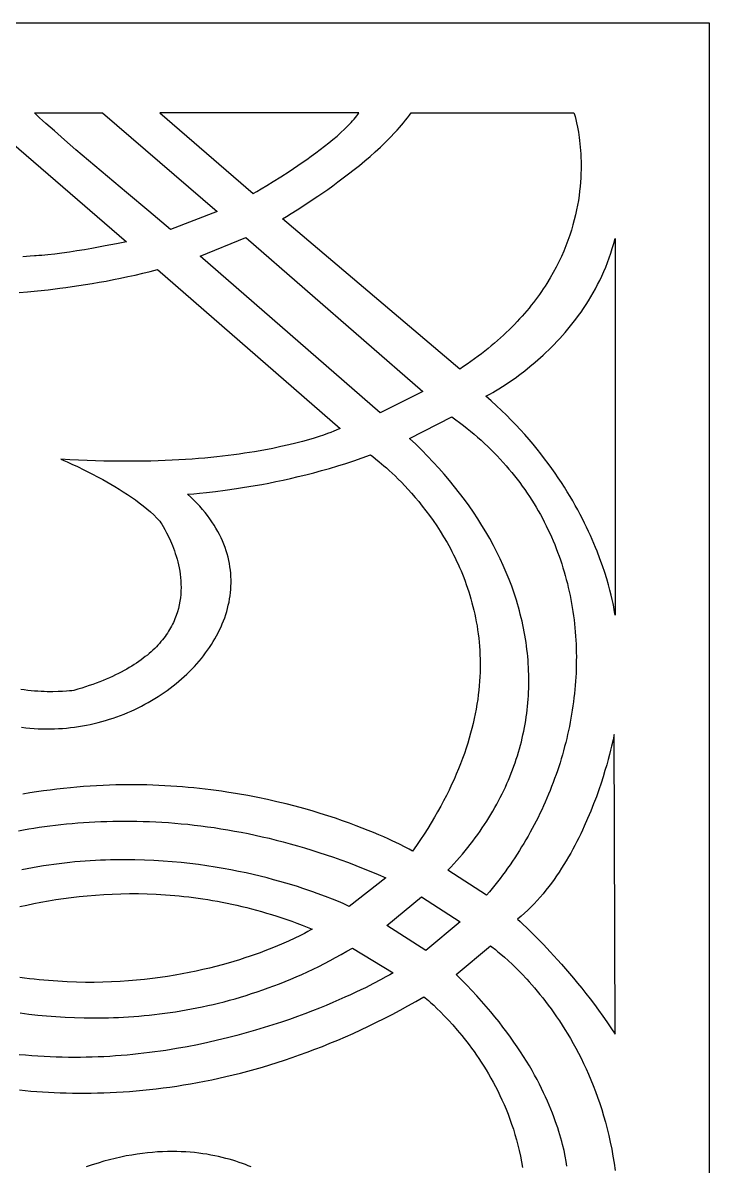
# Model space of a CAD drawing. Extents: x -4425 to -873, y -1243 to 1744.
# Drawn here: x -1110.9 to -882, y 875.3 to 1256.7 of the extents above; entities that cross this region are included whole.
import ezdxf

# ---------------------------------------------------------------- set-up
doc = ezdxf.new("R2010")
doc.units = 0
doc.layers.add('LAYER_1', color=7, linetype='CONTINUOUS')

msp = doc.modelspace()

# ---------------------------------------------------------------- linework, layer by layer
at = {"layer": 'LAYER_1'}
for points in [[(-1281.97, 1256.69), (-881.97, 1256.69), (-881.97, -1243.31), (-1281.97, -1243.31)], [(-1106.9, 1226.69), (-1084.4, 1226.69), (-1046.13, 1193.79), (-1061.69, 1187.79), (-1068.95, 1193.87), (-1076.36, 1200.1), (-1084.82, 1207.24), (-1093.21, 1214.38), (-1097.03, 1217.67), (-1100.42, 1220.62), (-1103.25, 1223.1), (-1104.4, 1224.14), (-1105.36, 1225.02), (-1106.1, 1225.73), (-1106.62, 1226.26), (-1106.79, 1226.45), (-1106.89, 1226.58), (-1106.93, 1226.67), (-1106.92, 1226.69)], [(-999.16, 1226.17), (-998.8, 1226.69), (-1065.23, 1226.69), (-1034.04, 1199.76), (-1032.83, 1200.46), (-1031.42, 1201.29), (-1029.58, 1202.41), (-1027.37, 1203.77), (-1024.86, 1205.35), (-1022.12, 1207.13), (-1019.22, 1209.06), (-1017.74, 1210.08), (-1016.24, 1211.13), (-1014.74, 1212.2), (-1013.24, 1213.29), (-1011.75, 1214.4), (-1010.29, 1215.53), (-1008.85, 1216.66), (-1007.46, 1217.8), (-1006.12, 1218.94), (-1004.83, 1220.09), (-1003.61, 1221.22), (-1002.46, 1222.35), (-1001.4, 1223.46), (-1000.9, 1224.02), (-1000.43, 1224.56), (-999.98, 1225.1), (-999.56, 1225.64)], [(-981.96, 1225.86), (-981.36, 1226.69), (-927.07, 1226.69), (-926.9, 1226.13), (-926.7, 1225.44), (-926.46, 1224.5), (-926.19, 1223.31), (-925.9, 1221.9), (-925.6, 1220.26), (-925.33, 1218.41), (-925.2, 1217.41), (-925.08, 1216.37), (-924.98, 1215.27), (-924.89, 1214.13), (-924.81, 1212.95), (-924.75, 1211.73), (-924.71, 1210.46), (-924.7, 1209.16), (-924.7, 1207.82), (-924.74, 1206.44), (-924.8, 1205.02), (-924.89, 1203.58), (-925.02, 1202.1), (-925.17, 1200.59), (-925.37, 1199.05), (-925.6, 1197.48), (-925.87, 1195.88), (-926.19, 1194.26), (-926.54, 1192.62), (-926.95, 1190.96), (-927.4, 1189.27), (-927.9, 1187.56), (-928.46, 1185.84), (-929.07, 1184.1), (-929.73, 1182.35), (-930.45, 1180.58), (-931.24, 1178.8), (-932.08, 1177.01), (-932.99, 1175.21), (-933.97, 1173.4), (-935.01, 1171.58), (-936.13, 1169.76), (-936.71, 1168.85), (-937.31, 1167.94), (-937.93, 1167.03), (-938.57, 1166.12), (-939.23, 1165.2), (-939.91, 1164.29), (-940.61, 1163.38), (-941.33, 1162.46), (-942.06, 1161.55), (-942.82, 1160.64), (-943.6, 1159.73), (-944.4, 1158.82), (-945.22, 1157.91), (-946.06, 1157.01), (-946.93, 1156.1), (-947.81, 1155.2), (-948.72, 1154.3), (-949.65, 1153.4), (-950.6, 1152.5), (-951.58, 1151.61), (-952.58, 1150.72), (-953.6, 1149.83), (-954.64, 1148.94), (-955.71, 1148.06), (-956.8, 1147.18), (-957.92, 1146.31), (-959.06, 1145.44), (-960.23, 1144.57), (-961.42, 1143.71), (-962.64, 1142.85), (-963.88, 1141.99), (-965.15, 1141.14), (-1024.31, 1191.33), (-1022.98, 1192.12), (-1021.42, 1193.08), (-1019.36, 1194.37), (-1016.87, 1195.96), (-1014.02, 1197.85), (-1012.48, 1198.89), (-1010.88, 1199.99), (-1009.23, 1201.15), (-1007.53, 1202.37), (-1005.79, 1203.64), (-1004.03, 1204.95), (-1002.25, 1206.31), (-1000.45, 1207.72), (-998.66, 1209.16), (-996.87, 1210.64), (-995.1, 1212.15), (-993.35, 1213.69), (-991.64, 1215.26), (-989.97, 1216.85), (-988.35, 1218.46), (-986.8, 1220.09), (-986.05, 1220.91), (-985.31, 1221.73), (-984.6, 1222.55), (-983.9, 1223.38), (-983.23, 1224.2), (-982.58, 1225.03)], [(-991.73, 1126.6), (-1051.77, 1178.87), (-1036.51, 1185.11), (-977.44, 1133.66)], [(-913.8, 1183.11), (-913.36, 1184.77), (-913.36, 1059.13), (-913.42, 1059.58), (-913.62, 1060.88), (-913.79, 1061.83), (-914.02, 1062.97), (-914.3, 1064.29), (-914.65, 1065.78), (-915.06, 1067.44), (-915.55, 1069.25), (-916.12, 1071.22), (-916.78, 1073.32), (-917.53, 1075.55), (-918.38, 1077.91), (-919.32, 1080.38), (-919.84, 1081.66), (-920.38, 1082.96), (-920.95, 1084.29), (-921.55, 1085.64), (-922.18, 1087.01), (-922.84, 1088.41), (-923.53, 1089.82), (-924.25, 1091.26), (-925.01, 1092.71), (-925.79, 1094.19), (-926.61, 1095.68), (-927.47, 1097.18), (-928.36, 1098.7), (-929.29, 1100.23), (-930.25, 1101.78), (-931.25, 1103.33), (-932.29, 1104.9), (-933.37, 1106.48), (-934.49, 1108.06), (-935.65, 1109.65), (-936.84, 1111.25), (-938.08, 1112.86), (-939.36, 1114.47), (-940.69, 1116.08), (-942.05, 1117.69), (-943.47, 1119.31), (-944.92, 1120.92), (-946.42, 1122.54), (-947.97, 1124.15), (-949.57, 1125.76), (-951.21, 1127.37), (-952.9, 1128.97), (-954.64, 1130.57), (-956.43, 1132.15), (-956.04, 1132.35), (-954.94, 1132.95), (-954.15, 1133.39), (-953.22, 1133.94), (-952.15, 1134.59), (-950.95, 1135.34), (-949.65, 1136.19), (-948.24, 1137.15), (-946.73, 1138.2), (-945.15, 1139.36), (-943.5, 1140.63), (-941.79, 1141.99), (-940.03, 1143.46), (-938.24, 1145.04), (-937.33, 1145.87), (-936.42, 1146.72), (-935.5, 1147.6), (-934.58, 1148.5), (-933.66, 1149.44), (-932.74, 1150.4), (-931.82, 1151.38), (-930.91, 1152.39), (-930, 1153.43), (-929.09, 1154.5), (-928.19, 1155.59), (-927.3, 1156.71), (-926.42, 1157.85), (-925.55, 1159.02), (-924.7, 1160.22), (-923.85, 1161.45), (-923.03, 1162.7), (-922.21, 1163.98), (-921.42, 1165.29), (-920.65, 1166.62), (-919.89, 1167.99), (-919.16, 1169.37), (-918.45, 1170.79), (-917.77, 1172.23), (-917.11, 1173.71), (-916.48, 1175.2), (-915.88, 1176.73), (-915.31, 1178.28), (-914.77, 1179.86), (-914.27, 1181.47)], [(-979.86, 1116.08), (-981.91, 1118.01), (-967.78, 1125.2), (-966.49, 1124.27), (-965.22, 1123.33), (-963.97, 1122.38), (-962.75, 1121.41), (-961.54, 1120.44), (-960.36, 1119.45), (-959.2, 1118.45), (-958.06, 1117.43), (-956.94, 1116.41), (-955.84, 1115.38), (-954.77, 1114.33), (-953.71, 1113.27), (-952.68, 1112.21), (-951.67, 1111.13), (-950.68, 1110.04), (-949.71, 1108.95), (-948.76, 1107.84), (-947.83, 1106.72), (-946.92, 1105.6), (-946.03, 1104.46), (-945.17, 1103.32), (-944.32, 1102.16), (-943.49, 1101), (-942.69, 1099.83), (-941.9, 1098.65), (-941.14, 1097.46), (-940.39, 1096.27), (-939.67, 1095.06), (-938.96, 1093.85), (-938.28, 1092.63), (-937.61, 1091.41), (-936.97, 1090.17), (-936.34, 1088.93), (-935.73, 1087.69), (-935.15, 1086.43), (-934.58, 1085.17), (-934.03, 1083.91), (-933.5, 1082.64), (-933, 1081.36), (-932.51, 1080.07), (-932.04, 1078.78), (-931.58, 1077.49), (-931.15, 1076.19), (-930.74, 1074.88), (-930.34, 1073.57), (-929.97, 1072.26), (-929.61, 1070.94), (-929.27, 1069.62), (-928.95, 1068.29), (-928.65, 1066.96), (-928.36, 1065.62), (-928.1, 1064.29), (-927.85, 1062.94), (-927.62, 1061.6), (-927.41, 1060.25), (-927.22, 1058.9), (-927.05, 1057.54), (-926.89, 1056.19), (-926.75, 1054.83), (-926.63, 1053.47), (-926.53, 1052.11), (-926.44, 1050.74), (-926.37, 1049.38), (-926.32, 1048.01), (-926.29, 1046.64), (-926.27, 1045.27), (-926.28, 1043.9), (-926.29, 1042.53), (-926.33, 1041.15), (-926.38, 1039.78), (-926.45, 1038.41), (-926.54, 1037.04), (-926.64, 1035.66), (-926.76, 1034.29), (-926.9, 1032.92), (-927.06, 1031.55), (-927.23, 1030.18), (-927.41, 1028.81), (-927.62, 1027.44), (-927.84, 1026.07), (-928.07, 1024.71), (-928.32, 1023.35), (-928.59, 1021.99), (-928.88, 1020.63), (-929.18, 1019.27), (-929.49, 1017.92), (-929.83, 1016.56), (-930.17, 1015.22), (-930.54, 1013.87), (-930.92, 1012.53), (-931.31, 1011.19), (-931.72, 1009.85), (-932.15, 1008.52), (-932.59, 1007.19), (-933.05, 1005.87), (-933.52, 1004.55), (-934, 1003.24), (-934.51, 1001.93), (-935.02, 1000.62), (-935.55, 999.32), (-936.1, 998.02), (-936.66, 996.73), (-937.24, 995.45), (-937.83, 994.17), (-938.43, 992.9), (-939.05, 991.63), (-939.69, 990.37), (-940.34, 989.12), (-941, 987.87), (-941.68, 986.63), (-942.37, 985.39), (-943.07, 984.17), (-943.79, 982.95), (-944.53, 981.74), (-945.27, 980.53), (-946.03, 979.34), (-946.81, 978.15), (-947.6, 976.97), (-948.4, 975.8), (-949.21, 974.63), (-950.04, 973.48), (-950.89, 972.33), (-951.74, 971.2), (-952.61, 970.07), (-953.49, 968.95), (-954.39, 967.84), (-955.29, 966.75), (-956.22, 965.66), (-969.09, 973.98), (-968.1, 975.05), (-967.12, 976.11), (-966.16, 977.19), (-965.22, 978.26), (-964.3, 979.34), (-963.4, 980.43), (-962.52, 981.52), (-961.66, 982.61), (-960.82, 983.71), (-960, 984.81), (-959.19, 985.91), (-958.41, 987.02), (-957.65, 988.13), (-956.9, 989.25), (-956.18, 990.36), (-955.47, 991.49), (-954.78, 992.61), (-954.12, 993.74), (-953.47, 994.87), (-952.84, 996.01), (-952.22, 997.14), (-951.63, 998.28), (-951.06, 999.43), (-950.5, 1000.57), (-949.96, 1001.72), (-949.44, 1002.87), (-948.94, 1004.03), (-948.46, 1005.18), (-947.99, 1006.34), (-947.55, 1007.5), (-947.12, 1008.66), (-946.71, 1009.83), (-946.32, 1010.99), (-945.94, 1012.16), (-945.59, 1013.33), (-945.25, 1014.5), (-944.93, 1015.67), (-944.62, 1016.85), (-944.34, 1018.03), (-944.07, 1019.2), (-943.82, 1020.38), (-943.59, 1021.56), (-943.37, 1022.74), (-943.17, 1023.92), (-942.99, 1025.11), (-942.83, 1026.29), (-942.68, 1027.47), (-942.55, 1028.66), (-942.44, 1029.84), (-942.34, 1031.03), (-942.26, 1032.21), (-942.2, 1033.4), (-942.16, 1034.59), (-942.13, 1035.77), (-942.11, 1036.96), (-942.12, 1038.15), (-942.14, 1039.33), (-942.18, 1040.52), (-942.23, 1041.71), (-942.3, 1042.89), (-942.39, 1044.08), (-942.49, 1045.26), (-942.61, 1046.45), (-942.74, 1047.63), (-942.89, 1048.81), (-943.06, 1049.99), (-943.24, 1051.18), (-943.44, 1052.36), (-943.65, 1053.53), (-943.88, 1054.71), (-944.13, 1055.89), (-944.39, 1057.06), (-944.67, 1058.24), (-944.96, 1059.41), (-945.27, 1060.58), (-945.59, 1061.75), (-945.93, 1062.91), (-946.28, 1064.08), (-947.03, 1066.4), (-947.84, 1068.71), (-948.71, 1071.02), (-949.64, 1073.31), (-950.63, 1075.6), (-951.68, 1077.87), (-952.78, 1080.13), (-953.94, 1082.38), (-955.16, 1084.62), (-956.43, 1086.84), (-957.76, 1089.04), (-959.14, 1091.23), (-960.58, 1093.41), (-962.07, 1095.57), (-963.62, 1097.71), (-965.22, 1099.83), (-966.87, 1101.93), (-968.57, 1104.02), (-970.33, 1106.08), (-972.14, 1108.13), (-973.99, 1110.15), (-975.9, 1112.15), (-977.86, 1114.12)], [(-913.36, 919.3), (-913.65, 1019.32), (-913.74, 1018.85), (-914.02, 1017.51), (-914.51, 1015.38), (-914.83, 1014.04), (-915.21, 1012.55), (-915.65, 1010.91), (-916.15, 1009.12), (-916.71, 1007.21), (-917.33, 1005.18), (-918.02, 1003.05), (-918.78, 1000.82), (-919.6, 998.51), (-920.5, 996.13), (-921.46, 993.69), (-922.51, 991.2), (-923.62, 988.67), (-924.21, 987.4), (-924.82, 986.12), (-925.45, 984.84), (-926.09, 983.55), (-926.76, 982.27), (-927.45, 980.98), (-928.16, 979.7), (-928.89, 978.42), (-929.64, 977.15), (-930.41, 975.88), (-931.2, 974.63), (-932.02, 973.38), (-932.86, 972.14), (-933.72, 970.91), (-934.6, 969.7), (-935.5, 968.5), (-936.43, 967.32), (-937.38, 966.15), (-938.36, 965.01), (-939.36, 963.89), (-940.38, 962.78), (-941.42, 961.71), (-942.5, 960.65), (-943.59, 959.63), (-944.71, 958.63), (-945.85, 957.66), (-945.04, 956.91), (-944.08, 956.01), (-942.79, 954.77), (-941.2, 953.2), (-939.34, 951.34), (-937.25, 949.18), (-934.96, 946.75), (-932.51, 944.06), (-931.23, 942.62), (-929.92, 941.13), (-928.58, 939.58), (-927.23, 937.97), (-925.85, 936.31), (-924.46, 934.6), (-923.07, 932.84), (-921.66, 931.03), (-920.26, 929.17), (-918.86, 927.28), (-917.46, 925.34), (-916.08, 923.36), (-914.71, 921.35)], [(-989.52, 955.54), (-977.89, 965.06), (-965.07, 956.73), (-976.5, 947.22)]]:
    msp.add_lwpolyline(points, close=True, dxfattribs=at)
for points in [[(-1126.31, 1226.69), (-1076.32, 1183.63), (-1079.73, 1182.95), (-1083.43, 1182.25), (-1087.93, 1181.43), (-1090.37, 1181.01), (-1092.88, 1180.6), (-1095.39, 1180.21), (-1097.88, 1179.86), (-1100.28, 1179.55), (-1102.55, 1179.29), (-1104.64, 1179.11), (-1105.61, 1179.04), (-1106.51, 1179), (-1107.03, 1178.97), (-1108.54, 1178.88), (-1110.97, 1178.67)], [(-1112.18, 1166.68), (-1109.33, 1166.94), (-1106.1, 1167.26), (-1102.51, 1167.66), (-1098.61, 1168.14), (-1096.56, 1168.41), (-1094.45, 1168.71), (-1092.28, 1169.03), (-1090.05, 1169.38), (-1087.78, 1169.75), (-1085.46, 1170.15), (-1083.11, 1170.57), (-1080.73, 1171.03), (-1078.31, 1171.51), (-1075.87, 1172.02), (-1073.42, 1172.57), (-1070.95, 1173.14), (-1068.48, 1173.75), (-1066, 1174.4), (-1005.05, 1121.36), (-1005.39, 1121.2), (-1006.42, 1120.76), (-1007.2, 1120.44), (-1008.15, 1120.07), (-1009.28, 1119.65), (-1010.58, 1119.19), (-1012.07, 1118.7), (-1013.74, 1118.17), (-1015.58, 1117.62), (-1017.61, 1117.05), (-1019.83, 1116.47), (-1022.23, 1115.89), (-1024.81, 1115.3), (-1027.58, 1114.72), (-1030.54, 1114.16), (-1033.69, 1113.61), (-1037.03, 1113.08), (-1038.77, 1112.83), (-1040.56, 1112.58), (-1042.4, 1112.35), (-1044.29, 1112.12), (-1046.22, 1111.91), (-1048.2, 1111.71), (-1050.24, 1111.51), (-1052.32, 1111.34), (-1054.45, 1111.17), (-1056.63, 1111.02), (-1058.85, 1110.88), (-1061.13, 1110.76), (-1063.46, 1110.66), (-1065.84, 1110.57), (-1068.26, 1110.5), (-1070.74, 1110.45), (-1073.27, 1110.42), (-1075.85, 1110.41), (-1078.48, 1110.42), (-1081.15, 1110.45), (-1083.88, 1110.51), (-1086.67, 1110.58), (-1089.5, 1110.69), (-1092.38, 1110.81), (-1095.31, 1110.96), (-1098.3, 1111.14), (-1097.3, 1110.72), (-1096.13, 1110.21), (-1094.58, 1109.51), (-1092.7, 1108.63), (-1090.54, 1107.59), (-1088.16, 1106.39), (-1085.61, 1105.05), (-1084.29, 1104.33), (-1082.94, 1103.58), (-1081.57, 1102.8), (-1080.2, 1101.98), (-1078.82, 1101.14), (-1077.44, 1100.27), (-1076.07, 1099.38), (-1074.72, 1098.46), (-1073.39, 1097.52), (-1072.08, 1096.56), (-1070.81, 1095.57), (-1069.58, 1094.57), (-1068.4, 1093.55), (-1067.28, 1092.51), (-1066.21, 1091.46), (-1065.7, 1090.93), (-1065.21, 1090.4), (-1064.91, 1089.94), (-1064.56, 1089.39), (-1064.1, 1088.64), (-1063.57, 1087.7), (-1062.97, 1086.59), (-1062.33, 1085.31), (-1061.67, 1083.88), (-1061.34, 1083.11), (-1061.01, 1082.3), (-1060.69, 1081.46), (-1060.37, 1080.6), (-1060.07, 1079.7), (-1059.77, 1078.77), (-1059.5, 1077.82), (-1059.24, 1076.85), (-1059.01, 1075.85), (-1058.79, 1074.82), (-1058.61, 1073.78), (-1058.45, 1072.72), (-1058.32, 1071.64), (-1058.23, 1070.54), (-1058.17, 1069.43), (-1058.16, 1068.3), (-1058.18, 1067.17), (-1058.25, 1066.02), (-1058.37, 1064.86), (-1058.53, 1063.7), (-1058.75, 1062.53), (-1059.03, 1061.35), (-1059.36, 1060.18), (-1059.75, 1059), (-1059.97, 1058.41), (-1060.2, 1057.82), (-1060.45, 1057.23), (-1060.72, 1056.64), (-1061, 1056.05), (-1061.31, 1055.46), (-1061.62, 1054.87), (-1061.96, 1054.29), (-1062.32, 1053.71), (-1062.69, 1053.12), (-1063.09, 1052.54), (-1063.5, 1051.96), (-1063.93, 1051.39), (-1064.38, 1050.81), (-1064.85, 1050.24), (-1065.35, 1049.67), (-1065.86, 1049.11), (-1066.39, 1048.54), (-1066.95, 1047.98), (-1067.53, 1047.43), (-1068.13, 1046.87), (-1068.75, 1046.32), (-1069.4, 1045.78), (-1070.07, 1045.24), (-1070.76, 1044.7), (-1071.47, 1044.17), (-1072.21, 1043.64), (-1072.98, 1043.12), (-1073.77, 1042.6), (-1074.58, 1042.09), (-1075.42, 1041.58), (-1076.29, 1041.08), (-1077.18, 1040.58), (-1078.1, 1040.09), (-1079.04, 1039.61), (-1080.02, 1039.13), (-1081.01, 1038.66), (-1082.04, 1038.2), (-1083.1, 1037.74), (-1084.18, 1037.29), (-1085.29, 1036.85), (-1086.43, 1036.41), (-1087.6, 1035.99), (-1088.8, 1035.57), (-1090.03, 1035.15), (-1091.29, 1034.75), (-1092.59, 1034.35), (-1093.91, 1033.97), (-1094.56, 1033.89), (-1095.34, 1033.81), (-1096.39, 1033.72), (-1097.69, 1033.63), (-1099.2, 1033.56), (-1100.92, 1033.53), (-1102.81, 1033.54), (-1103.82, 1033.57), (-1104.86, 1033.61), (-1105.93, 1033.67), (-1107.03, 1033.75), (-1108.16, 1033.86), (-1109.31, 1033.98), (-1110.47, 1034.14), (-1111.66, 1034.32)], [(-1111.33, 1021.7), (-1109.95, 1021.53), (-1108.57, 1021.39), (-1107.19, 1021.28), (-1105.82, 1021.2), (-1104.45, 1021.15), (-1103.09, 1021.12), (-1101.73, 1021.13), (-1100.37, 1021.16), (-1099.02, 1021.22), (-1097.67, 1021.31), (-1096.33, 1021.42), (-1094.99, 1021.56), (-1093.66, 1021.73), (-1092.34, 1021.92), (-1091.02, 1022.14), (-1089.72, 1022.38), (-1088.42, 1022.65), (-1087.13, 1022.94), (-1085.84, 1023.26), (-1084.57, 1023.6), (-1083.31, 1023.96), (-1082.06, 1024.34), (-1080.82, 1024.75), (-1079.58, 1025.18), (-1078.37, 1025.63), (-1077.16, 1026.1), (-1075.96, 1026.59), (-1074.78, 1027.1), (-1073.61, 1027.64), (-1072.46, 1028.19), (-1071.32, 1028.76), (-1070.19, 1029.36), (-1069.08, 1029.97), (-1067.99, 1030.59), (-1066.91, 1031.24), (-1065.84, 1031.91), (-1064.8, 1032.59), (-1063.77, 1033.29), (-1062.75, 1034), (-1061.76, 1034.73), (-1060.78, 1035.48), (-1059.82, 1036.24), (-1058.89, 1037.02), (-1057.97, 1037.81), (-1057.07, 1038.62), (-1056.19, 1039.44), (-1055.33, 1040.27), (-1054.5, 1041.12), (-1053.69, 1041.98), (-1052.89, 1042.85), (-1052.12, 1043.74), (-1051.38, 1044.63), (-1050.66, 1045.54), (-1049.96, 1046.46), (-1049.28, 1047.39), (-1048.63, 1048.33), (-1048.01, 1049.28), (-1047.41, 1050.24), (-1046.84, 1051.21), (-1046.29, 1052.19), (-1045.77, 1053.17), (-1045.28, 1054.17), (-1044.82, 1055.17), (-1044.38, 1056.18), (-1043.97, 1057.2), (-1043.59, 1058.22), (-1043.24, 1059.25), (-1042.93, 1060.28), (-1042.64, 1061.33), (-1042.38, 1062.37), (-1042.15, 1063.42), (-1041.96, 1064.48), (-1041.79, 1065.54), (-1041.66, 1066.6), (-1041.56, 1067.67), (-1041.5, 1068.74), (-1041.47, 1069.81), (-1041.47, 1070.89), (-1041.51, 1071.96), (-1041.58, 1073.04), (-1041.69, 1074.12), (-1041.83, 1075.2), (-1042.01, 1076.28), (-1042.23, 1077.36), (-1042.48, 1078.44), (-1042.77, 1079.52), (-1043.1, 1080.6), (-1043.47, 1081.68), (-1043.87, 1082.76), (-1044.32, 1083.83), (-1044.8, 1084.9), (-1045.33, 1085.97), (-1045.9, 1087.03), (-1046.5, 1088.1), (-1047.15, 1089.15), (-1047.84, 1090.21), (-1048.57, 1091.26), (-1049.35, 1092.3), (-1050.16, 1093.34), (-1051.03, 1094.37), (-1051.93, 1095.4), (-1052.88, 1096.42), (-1053.87, 1097.43), (-1054.91, 1098.44), (-1056, 1099.43), (-1053.92, 1099.6), (-1052.02, 1099.77), (-1049.61, 1100.02), (-1046.71, 1100.35), (-1043.38, 1100.78), (-1039.66, 1101.31), (-1037.66, 1101.62), (-1035.57, 1101.96), (-1033.41, 1102.33), (-1031.17, 1102.73), (-1028.87, 1103.17), (-1026.5, 1103.64), (-1024.08, 1104.15), (-1021.6, 1104.7), (-1019.07, 1105.29), (-1016.5, 1105.92), (-1013.89, 1106.59), (-1011.25, 1107.3), (-1008.58, 1108.06), (-1005.89, 1108.86), (-1003.18, 1109.72), (-1000.46, 1110.62), (-997.73, 1111.57), (-995, 1112.57), (-994.2, 1111.98), (-993.27, 1111.25), (-992.02, 1110.24), (-990.49, 1108.95), (-989.64, 1108.2), (-988.73, 1107.38), (-987.77, 1106.49), (-986.77, 1105.53), (-985.72, 1104.51), (-984.64, 1103.42), (-983.53, 1102.26), (-982.39, 1101.03), (-981.23, 1099.74), (-980.05, 1098.38), (-978.86, 1096.96), (-977.66, 1095.48), (-976.46, 1093.92), (-975.25, 1092.31), (-974.06, 1090.63), (-972.87, 1088.89), (-971.7, 1087.09), (-970.54, 1085.22), (-969.41, 1083.29), (-968.31, 1081.31), (-967.77, 1080.29), (-967.25, 1079.26), (-966.73, 1078.21), (-966.22, 1077.15), (-965.72, 1076.07), (-965.23, 1074.98), (-964.75, 1073.87), (-964.29, 1072.75), (-963.84, 1071.61), (-963.4, 1070.46), (-962.98, 1069.29), (-962.57, 1068.11), (-962.17, 1066.92), (-961.8, 1065.71), (-961.43, 1064.48), (-961.09, 1063.24), (-960.76, 1061.99), (-960.46, 1060.72), (-960.17, 1059.44), (-959.89, 1058.15), (-959.64, 1056.84), (-959.41, 1055.51), (-959.2, 1054.18), (-959.02, 1052.82), (-958.85, 1051.46), (-958.71, 1050.08), (-958.59, 1048.69), (-958.49, 1047.28), (-958.42, 1045.86), (-958.38, 1044.42), (-958.36, 1042.98), (-958.36, 1041.52), (-958.4, 1040.04), (-958.46, 1038.55), (-958.55, 1037.05), (-958.66, 1035.54), (-958.81, 1034.01), (-958.98, 1032.47), (-959.19, 1030.91), (-959.43, 1029.34), (-959.69, 1027.76), (-960, 1026.17), (-960.33, 1024.56), (-960.69, 1022.94), (-961.09, 1021.31), (-961.53, 1019.67), (-962, 1018.01), (-962.5, 1016.34), (-963.04, 1014.66), (-963.62, 1012.96), (-964.23, 1011.25), (-964.89, 1009.53), (-965.58, 1007.8), (-966.31, 1006.06), (-967.08, 1004.3), (-967.89, 1002.53), (-968.74, 1000.75), (-969.63, 998.95), (-970.56, 997.15), (-971.53, 995.33), (-972.55, 993.5), (-973.62, 991.66), (-974.72, 989.81), (-975.87, 987.94), (-977.07, 986.06), (-978.31, 984.18), (-979.6, 982.28), (-980.94, 980.36), (-982.04, 980.97), (-983.41, 981.69), (-985.29, 982.63), (-987.67, 983.78), (-989.05, 984.41), (-990.55, 985.08), (-992.16, 985.79), (-993.9, 986.52), (-995.74, 987.28), (-997.7, 988.06), (-999.77, 988.85), (-1001.95, 989.66), (-1004.24, 990.48), (-1006.63, 991.3), (-1009.13, 992.13), (-1011.72, 992.95), (-1014.42, 993.76), (-1017.21, 994.56), (-1020.1, 995.35), (-1023.08, 996.11), (-1026.16, 996.85), (-1029.33, 997.57), (-1032.58, 998.25), (-1035.92, 998.89), (-1039.34, 999.5), (-1042.85, 1000.06), (-1044.63, 1000.32), (-1046.44, 1000.58), (-1048.26, 1000.81), (-1050.1, 1001.04), (-1051.97, 1001.25), (-1053.85, 1001.44), (-1055.75, 1001.62), (-1057.66, 1001.79), (-1059.6, 1001.94), (-1061.56, 1002.07), (-1063.53, 1002.18), (-1065.52, 1002.28), (-1067.53, 1002.36), (-1069.55, 1002.42), (-1071.59, 1002.46), (-1073.65, 1002.48), (-1075.72, 1002.49), (-1077.81, 1002.47), (-1079.92, 1002.43), (-1082.04, 1002.37), (-1084.18, 1002.28), (-1086.33, 1002.18), (-1088.5, 1002.05), (-1090.68, 1001.89), (-1092.88, 1001.72), (-1095.09, 1001.51), (-1097.32, 1001.29), (-1099.56, 1001.03), (-1101.81, 1000.75), (-1104.07, 1000.45), (-1106.35, 1000.11), (-1108.64, 999.75), (-1110.95, 999.36)], [(-1112.41, 987.16), (-1110.7, 987.46), (-1108.97, 987.75), (-1107.23, 988.03), (-1105.47, 988.3), (-1103.69, 988.55), (-1101.89, 988.79), (-1100.07, 989.01), (-1098.24, 989.22), (-1096.39, 989.41), (-1094.52, 989.59), (-1092.63, 989.75), (-1090.73, 989.89), (-1088.81, 990.02), (-1086.87, 990.12), (-1084.92, 990.21), (-1082.95, 990.29), (-1080.96, 990.34), (-1078.96, 990.37), (-1076.94, 990.38), (-1074.91, 990.37), (-1072.86, 990.34), (-1070.8, 990.29), (-1068.71, 990.22), (-1066.62, 990.13), (-1064.51, 990.01), (-1062.38, 989.87), (-1060.24, 989.7), (-1058.09, 989.51), (-1055.92, 989.3), (-1053.73, 989.06), (-1051.53, 988.79), (-1049.32, 988.5), (-1047.09, 988.19), (-1044.85, 987.84), (-1042.6, 987.47), (-1040.33, 987.07), (-1038.05, 986.64), (-1035.76, 986.19), (-1033.45, 985.7), (-1031.13, 985.18), (-1028.8, 984.64), (-1026.45, 984.06), (-1024.1, 983.45), (-1021.73, 982.82), (-1019.34, 982.14), (-1016.95, 981.44), (-1014.54, 980.7), (-1012.13, 979.93), (-1009.7, 979.13), (-1007.26, 978.29), (-1004.8, 977.42), (-1002.34, 976.51), (-999.87, 975.57), (-997.38, 974.59), (-994.89, 973.57), (-992.38, 972.52), (-989.86, 971.43), (-1002.01, 961.89), (-1002.93, 962.32), (-1004.06, 962.83), (-1005.62, 963.51), (-1007.59, 964.32), (-1009.96, 965.25), (-1012.72, 966.27), (-1014.23, 966.81), (-1015.84, 967.36), (-1017.54, 967.93), (-1019.32, 968.5), (-1021.19, 969.08), (-1023.14, 969.66), (-1025.17, 970.25), (-1027.28, 970.83), (-1029.47, 971.4), (-1031.73, 971.97), (-1034.07, 972.52), (-1036.48, 973.07), (-1038.96, 973.59), (-1041.51, 974.09), (-1044.13, 974.57), (-1046.81, 975.02), (-1049.56, 975.45), (-1052.36, 975.84), (-1055.23, 976.2), (-1058.15, 976.52), (-1061.13, 976.8), (-1064.16, 977.04), (-1067.25, 977.23), (-1070.38, 977.37), (-1073.56, 977.46), (-1076.79, 977.49), (-1080.07, 977.47), (-1081.72, 977.43), (-1083.39, 977.38), (-1085.06, 977.31), (-1086.75, 977.23), (-1088.44, 977.13), (-1090.15, 977.01), (-1091.86, 976.88), (-1093.58, 976.73), (-1095.31, 976.56), (-1097.05, 976.37), (-1098.8, 976.16), (-1100.56, 975.94), (-1102.32, 975.69), (-1104.1, 975.43), (-1105.88, 975.14), (-1107.66, 974.83), (-1109.46, 974.5), (-1111.26, 974.15)], [(-1111.94, 961.86), (-1109.64, 962.37), (-1107.29, 962.86), (-1104.89, 963.33), (-1102.43, 963.77), (-1099.92, 964.18), (-1097.37, 964.56), (-1094.77, 964.9), (-1092.12, 965.21), (-1089.43, 965.48), (-1086.69, 965.71), (-1083.91, 965.9), (-1081.09, 966.04), (-1078.23, 966.14), (-1075.33, 966.18), (-1072.39, 966.17), (-1069.41, 966.11), (-1066.4, 965.99), (-1063.36, 965.81), (-1061.82, 965.69), (-1060.28, 965.56), (-1058.73, 965.42), (-1057.17, 965.26), (-1055.6, 965.08), (-1054.02, 964.88), (-1052.44, 964.67), (-1050.85, 964.44), (-1049.26, 964.19), (-1047.65, 963.92), (-1046.04, 963.64), (-1044.43, 963.34), (-1042.81, 963.01), (-1041.18, 962.67), (-1039.54, 962.31), (-1037.9, 961.93), (-1036.25, 961.53), (-1034.6, 961.11), (-1032.94, 960.66), (-1031.28, 960.2), (-1029.61, 959.71), (-1027.93, 959.21), (-1026.25, 958.68), (-1024.57, 958.13), (-1022.88, 957.55), (-1021.18, 956.96), (-1019.49, 956.34), (-1017.78, 955.69), (-1016.08, 955.03), (-1014.37, 954.34), (-1015.04, 953.95), (-1015.87, 953.49), (-1017.01, 952.88), (-1018.47, 952.13), (-1020.24, 951.27), (-1022.3, 950.32), (-1024.65, 949.28), (-1025.93, 948.74), (-1027.29, 948.18), (-1028.71, 947.62), (-1030.2, 947.04), (-1031.76, 946.46), (-1033.39, 945.88), (-1035.08, 945.29), (-1036.83, 944.7), (-1038.65, 944.12), (-1040.53, 943.54), (-1042.48, 942.97), (-1044.48, 942.41), (-1046.55, 941.86), (-1048.68, 941.33), (-1050.86, 940.81), (-1053.1, 940.31), (-1055.4, 939.84), (-1057.76, 939.38), (-1060.17, 938.95), (-1062.64, 938.55), (-1065.15, 938.18), (-1067.72, 937.85), (-1070.35, 937.54), (-1073.02, 937.28), (-1075.74, 937.05), (-1078.52, 936.86), (-1081.34, 936.72), (-1084.2, 936.63), (-1087.12, 936.58), (-1090.08, 936.58), (-1093.08, 936.64), (-1096.13, 936.75), (-1099.22, 936.92), (-1102.35, 937.15), (-1105.53, 937.44), (-1107.13, 937.61), (-1108.74, 937.8), (-1110.36, 938), (-1111.99, 938.22)], [(-1111.79, 926.35), (-1108.91, 926), (-1105.98, 925.67), (-1102.99, 925.39), (-1099.95, 925.16), (-1096.86, 924.96), (-1093.72, 924.82), (-1090.53, 924.73), (-1087.3, 924.7), (-1084.02, 924.72), (-1082.37, 924.76), (-1080.7, 924.81), (-1079.03, 924.88), (-1077.34, 924.96), (-1075.65, 925.06), (-1073.94, 925.17), (-1072.23, 925.31), (-1070.51, 925.46), (-1068.78, 925.63), (-1067.04, 925.82), (-1065.3, 926.03), (-1063.54, 926.25), (-1061.78, 926.5), (-1060.01, 926.77), (-1058.24, 927.05), (-1056.45, 927.36), (-1054.66, 927.69), (-1052.87, 928.04), (-1051.07, 928.41), (-1049.26, 928.8), (-1047.44, 929.22), (-1045.62, 929.66), (-1043.8, 930.12), (-1041.97, 930.61), (-1040.13, 931.12), (-1038.3, 931.66), (-1036.45, 932.22), (-1034.61, 932.8), (-1032.75, 933.41), (-1030.9, 934.05), (-1029.04, 934.71), (-1027.18, 935.4), (-1025.32, 936.11), (-1023.45, 936.86), (-1021.58, 937.63), (-1019.71, 938.43), (-1017.83, 939.25), (-1015.96, 940.11), (-1014.08, 940.99), (-1012.2, 941.91), (-1010.33, 942.85), (-1008.45, 943.83), (-1006.57, 944.83), (-1004.68, 945.87), (-1002.8, 946.94), (-1000.92, 948.03), (-987.39, 939.74), (-988.46, 939.11), (-989.78, 938.37), (-991.6, 937.38), (-993.89, 936.18), (-996.65, 934.79), (-998.2, 934.04), (-999.86, 933.25), (-1001.62, 932.43), (-1003.49, 931.58), (-1005.47, 930.71), (-1007.54, 929.81), (-1009.71, 928.9), (-1011.98, 927.98), (-1014.34, 927.05), (-1016.8, 926.11), (-1019.34, 925.17), (-1021.98, 924.23), (-1024.69, 923.3), (-1027.5, 922.37), (-1030.38, 921.46), (-1033.34, 920.57), (-1036.38, 919.7), (-1039.5, 918.85), (-1042.68, 918.03), (-1045.94, 917.24), (-1049.27, 916.48), (-1052.66, 915.77), (-1056.12, 915.09), (-1059.64, 914.47), (-1061.42, 914.17), (-1063.22, 913.89), (-1065.03, 913.62), (-1066.85, 913.37), (-1068.69, 913.13), (-1070.55, 912.9), (-1072.41, 912.69), (-1074.29, 912.5), (-1076.18, 912.32), (-1078.09, 912.16), (-1080.01, 912.01), (-1081.93, 911.89), (-1083.87, 911.78), (-1085.83, 911.69), (-1087.79, 911.62), (-1089.77, 911.57), (-1091.75, 911.53), (-1093.75, 911.52), (-1095.75, 911.53), (-1097.77, 911.56), (-1099.79, 911.62), (-1101.83, 911.69), (-1103.87, 911.79), (-1105.92, 911.91), (-1107.98, 912.06), (-1110.05, 912.23), (-1112.13, 912.42)], [(-929.44, 875.25), (-929.68, 876.84), (-930, 878.57), (-930.38, 880.44), (-930.86, 882.44), (-931.13, 883.49), (-931.42, 884.57), (-931.74, 885.68), (-932.08, 886.82), (-932.45, 887.99), (-932.85, 889.19), (-933.28, 890.41), (-933.74, 891.67), (-934.23, 892.95), (-934.75, 894.26), (-935.31, 895.59), (-935.89, 896.95), (-936.52, 898.34), (-937.18, 899.75), (-937.87, 901.18), (-938.61, 902.63), (-939.38, 904.11), (-940.19, 905.61), (-941.05, 907.13), (-941.94, 908.67), (-942.88, 910.23), (-943.86, 911.81), (-944.89, 913.41), (-945.96, 915.02), (-947.08, 916.66), (-948.25, 918.31), (-949.47, 919.97), (-950.74, 921.66), (-952.05, 923.35), (-953.43, 925.06), (-954.85, 926.79), (-956.33, 928.53), (-957.86, 930.28), (-959.44, 932.04), (-961.09, 933.82), (-962.79, 935.61), (-964.55, 937.4), (-966.38, 939.21), (-954.89, 948.72), (-954.47, 948.41), (-953.28, 947.5), (-952.43, 946.81), (-951.42, 945.96), (-950.27, 944.97), (-948.99, 943.82), (-947.6, 942.51), (-946.1, 941.05), (-944.51, 939.43), (-942.84, 937.65), (-941.98, 936.71), (-941.11, 935.72), (-940.22, 934.7), (-939.33, 933.64), (-938.42, 932.53), (-937.5, 931.39), (-936.58, 930.21), (-935.65, 928.99), (-934.72, 927.73), (-933.78, 926.43), (-932.85, 925.09), (-931.92, 923.71), (-930.99, 922.29), (-930.06, 920.83), (-929.14, 919.33), (-928.23, 917.79), (-927.33, 916.21), (-926.44, 914.6), (-925.56, 912.94), (-924.69, 911.24), (-923.84, 909.5), (-923.01, 907.72), (-922.19, 905.9), (-921.4, 904.05), (-920.63, 902.15), (-919.88, 900.21), (-919.16, 898.23), (-918.46, 896.21), (-917.8, 894.15), (-917.16, 892.05), (-916.55, 889.9), (-915.98, 887.72), (-915.44, 885.5), (-914.94, 883.24), (-914.48, 880.93), (-914.05, 878.59), (-913.67, 876.2), (-913.33, 873.77)], [(-1112.03, 900.66), (-1110.15, 900.48), (-1108.24, 900.31), (-1106.32, 900.16), (-1104.38, 900.03), (-1102.42, 899.91), (-1100.44, 899.81), (-1098.44, 899.73), (-1096.43, 899.67), (-1094.39, 899.63), (-1092.34, 899.61), (-1090.27, 899.61), (-1088.19, 899.62), (-1086.08, 899.66), (-1083.96, 899.72), (-1081.83, 899.81), (-1079.67, 899.91), (-1077.51, 900.04), (-1075.32, 900.2), (-1073.12, 900.38), (-1070.9, 900.58), (-1068.67, 900.81), (-1066.42, 901.06), (-1064.16, 901.34), (-1061.88, 901.65), (-1059.59, 901.98), (-1057.29, 902.35), (-1054.97, 902.74), (-1052.63, 903.16), (-1050.28, 903.61), (-1047.92, 904.09), (-1045.55, 904.6), (-1043.16, 905.14), (-1040.76, 905.71), (-1038.34, 906.31), (-1035.92, 906.95), (-1033.48, 907.62), (-1031.03, 908.32), (-1028.57, 909.06), (-1026.09, 909.83), (-1023.61, 910.64), (-1021.11, 911.48), (-1018.6, 912.36), (-1016.08, 913.27), (-1013.55, 914.23), (-1011.01, 915.22), (-1008.46, 916.24), (-1005.9, 917.31), (-1003.33, 918.41), (-1000.75, 919.56), (-998.16, 920.74), (-995.57, 921.97), (-992.96, 923.24), (-990.34, 924.55), (-987.72, 925.9), (-985.08, 927.29), (-982.44, 928.73), (-979.79, 930.21), (-977.14, 931.73), (-976.74, 931.42), (-975.61, 930.47), (-974.81, 929.77), (-973.87, 928.91), (-972.8, 927.9), (-971.62, 926.75), (-970.33, 925.44), (-968.95, 923.99), (-967.5, 922.4), (-965.99, 920.66), (-964.43, 918.79), (-963.64, 917.79), (-962.83, 916.77), (-962.03, 915.71), (-961.22, 914.61), (-960.4, 913.49), (-959.59, 912.32), (-958.78, 911.13), (-957.97, 909.9), (-957.16, 908.63), (-956.36, 907.34), (-955.57, 906.01), (-954.79, 904.65), (-954.02, 903.25), (-953.26, 901.82), (-952.51, 900.36), (-951.79, 898.87), (-951.08, 897.35), (-950.39, 895.8), (-949.72, 894.21), (-949.07, 892.59), (-948.45, 890.95), (-947.85, 889.27), (-947.28, 887.56), (-946.74, 885.82), (-946.23, 884.05), (-945.76, 882.25), (-945.31, 880.42), (-944.91, 878.56), (-944.54, 876.67), (-944.21, 874.76)], [(-1034.77, 875), (-1035.72, 875.39), (-1036.69, 875.77), (-1037.7, 876.14), (-1038.75, 876.51), (-1039.82, 876.86), (-1040.92, 877.21), (-1042.06, 877.54), (-1043.22, 877.86), (-1044.42, 878.17), (-1045.65, 878.45), (-1046.91, 878.72), (-1048.2, 878.97), (-1049.52, 879.2), (-1050.87, 879.41), (-1052.24, 879.6), (-1053.65, 879.76), (-1055.09, 879.89), (-1056.56, 880), (-1058.06, 880.08), (-1059.58, 880.12), (-1061.14, 880.14), (-1062.72, 880.12), (-1064.33, 880.07), (-1065.97, 879.99), (-1067.64, 879.86), (-1069.34, 879.7), (-1071.06, 879.5), (-1072.82, 879.26), (-1074.6, 878.97), (-1076.41, 878.64), (-1078.24, 878.27), (-1080.1, 877.85), (-1081.99, 877.38), (-1083.91, 876.86), (-1085.85, 876.29), (-1087.82, 875.67), (-1089.81, 875)]]:
    msp.add_lwpolyline(points, dxfattribs=at)

doc.saveas('drawing.dxf')
